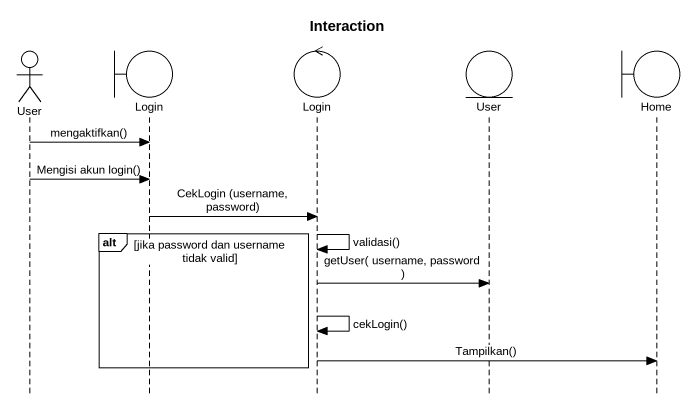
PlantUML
@startuml
title Interaction
hide footbox
actor User
boundary Login
control "Login" as Login_2
entity "User" as User_2
boundary Home

User -> Login : mengaktifkan()
User -> Login : Mengisi akun login()
Login -> Login_2 : CekLogin (username, password)
alt jika password dan username tidak valid
  Login_2 -> Login_2 : validasi()
  Login_2 -> User_2 : getUser( username, password )
  Login_2 -> Login_2 : cekLogin()
  Login_2 -> Home : Tampilkan()
end
@enduml
